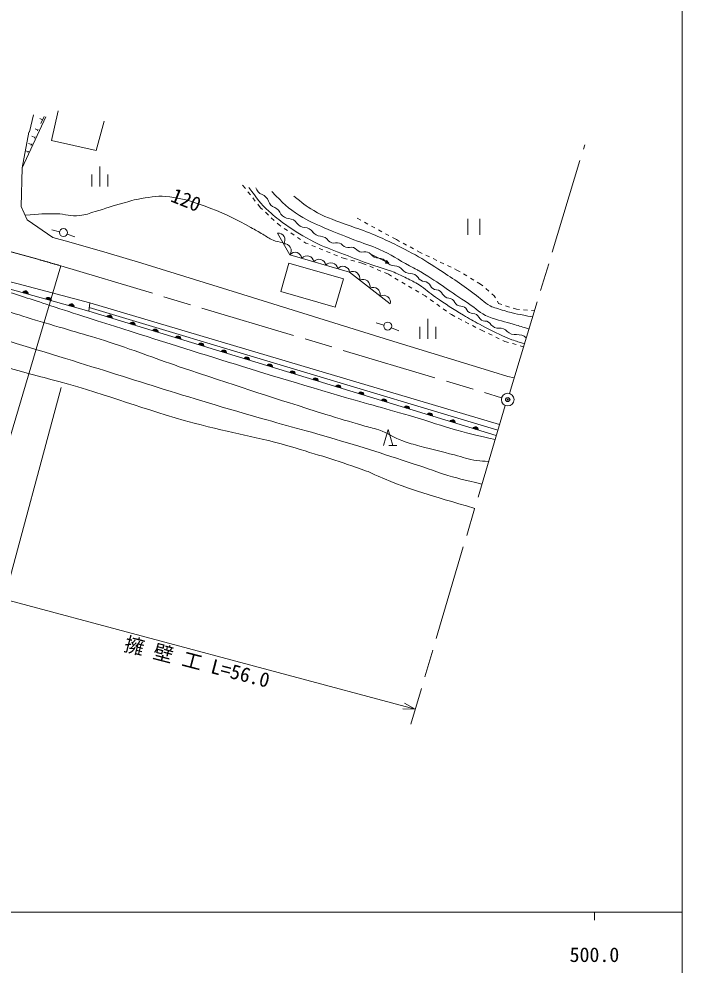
# Model space of a CAD drawing. Units: millimetres, scale not verified. Extents: x 40000 to 680000, y 20000 to 380000.
# Drawn here: x 495786 to 579000, y 198357 to 316996 of the extents above; entities that cross this region are included whole.
import ezdxf
from ezdxf.enums import TextEntityAlignment as Align

# ---------------------------------------------------------------- set-up
doc = ezdxf.new("R2010")
doc.units = ezdxf.units.MM
doc.header["$LTSCALE"] = 1000
doc.header["$PDMODE"] = 32
doc.header["$PDSIZE"] = 500
doc.linetypes.add('CHAIN', pattern=[18.5, 12, -1.5, 3.5, -1.5])
for name, color, linetype, lineweight in [('M-BGD', 7, 'Continuous', 13), ('M-BGD-EXST', 7, 'Continuous', 13), ('M-BMK', 2, 'CHAIN', 13), ('M-BMK-SRVR', 3, 'Continuous', 13), ('M-STR-HTXT', 7, 'Continuous', 13), ('M-TTL-BAND', 7, 'Continuous', 13)]:
    doc.layers.add(name, color=color, linetype=linetype, lineweight=lineweight)
doc.layers.add('M-OTRS', color=6, linetype='Continuous')
doc.styles.add('ＭＳ ゴシック', font='')
doc.styles.get('ＭＳ ゴシック').set_extended_font_data('MS Gothic')

msp = doc.modelspace()

# ---------------------------------------------------------------- linework, layer by layer
at = {"layer": 'M-BGD'}
for p, q in [((500704, 305464), (499884, 301740)), ((496185, 298326), (499171, 304709)), ((498759, 304323), (498395, 304489)), ((498966, 304778), (498552, 303868)), ((498179, 303049), (497815, 303215)), ((498221, 303140), (498138, 302958)), ((497351, 301229), (496987, 301394)), ((497765, 302139), (497401, 302305)), ((497806, 302230), (497723, 302048)), ((496936, 300319), (496572, 300484)), ((496978, 300410), (496895, 300228)), ((497392, 301320), (497309, 301138)), ((505953, 298486), (505953, 295986)), ((504953, 297486), (504953, 295986)), ((506953, 297486), (506953, 295986)), ((523858, 296163), (524210, 295718)), ((524520, 295326), (524831, 294934)), ((525141, 294542), (525451, 294150)), ((525762, 293758), (526114, 293313)), ((526114, 293313), (526353, 293089)), ((526719, 292748), (527085, 292408)), ((527451, 292067), (527817, 291726)), ((538710, 291749), (538218, 292019)), ((552118, 291943), (552118, 289943)), ((553618, 291943), (553618, 289943)), ((528182, 291385), (528422, 291162)), ((528422, 291162), (528652, 291006)), ((529066, 290726), (529480, 290446)), ((539587, 291268), (539149, 291509)), ((540464, 290788), (540026, 291028)), ((529894, 290165), (530308, 289885)), ((530722, 289605), (531136, 289324)), ((541341, 290307), (540903, 290548)), ((542218, 289827), (541780, 290067)), ((543149, 289317), (542657, 289587)), ((531550, 289044), (531779, 288888)), ((531779, 288888), (532065, 288774)), ((532529, 288587), (532993, 288401)), ((543542, 289107), (543149, 289317)), ((544424, 288635), (543983, 288871)), ((545305, 288163), (544865, 288399)), ((533457, 288215), (533921, 288029)), ((534385, 287842), (534849, 287656)), ((535313, 287470), (535777, 287283)), ((539940, 287489), (542184, 286386)), ((546139, 287717), (545746, 287927)), ((546406, 287589), (546139, 287717)), ((547307, 287156), (546857, 287372)), ((536241, 287097), (536527, 286982)), ((536527, 286982), (536955, 286872)), ((537439, 286747), (537923, 286623)), ((538407, 286498), (538835, 286388)), ((538835, 286388), (539347, 286170)), ((539807, 285974), (540267, 285778)), ((541764, 286383), (541930, 286720)), ((542184, 286386), (541764, 286383)), ((541930, 286720), (542184, 286386)), ((548209, 286723), (547758, 286940)), ((549111, 286291), (548660, 286507)), ((550012, 285858), (549561, 286074)), ((540726, 285582), (541186, 285385)), ((541646, 285189), (542158, 284971)), ((542158, 284971), (542522, 284757)), ((550729, 285513), (550463, 285641)), ((551147, 285268), (550729, 285513)), ((552009, 284761), (551578, 285015)), ((542953, 284503), (543384, 284250)), ((543815, 283996), (544246, 283743)), ((552871, 284255), (552440, 284508)), ((553720, 283756), (553302, 284001)), ((554004, 283511), (553720, 283756)), ((544677, 283489), (545108, 283236)), ((545539, 282982), (545970, 282729)), ((546401, 282475), (546765, 282261)), ((554762, 282858), (554383, 283185)), ((555425, 282287), (555140, 282532)), ((504558, 280349), (504681, 281407)), ((504681, 281407), (556109, 266153)), ((546765, 282261), (546984, 282105)), ((547391, 281815), (547798, 281525)), ((548206, 281234), (548613, 280944)), ((555577, 282019), (555425, 282287)), ((555975, 281317), (555823, 281585)), ((556378, 281184), (555975, 281317)), ((555691, 264746), (504558, 280349)), ((555899, 265445), (504613, 280823)), ((549020, 280654), (549427, 280364)), ((549834, 280074), (550053, 279918)), ((557328, 280871), (556853, 281028)), ((558205, 280582), (557803, 280715)), ((558591, 280551), (558205, 280582)), ((559588, 280472), (559089, 280511)), ((560472, 280401), (560086, 280432)), ((547092, 279388), (547092, 276888)), ((550053, 279918), (550468, 279702)), ((550911, 279471), (551355, 279241)), ((551798, 279010), (552242, 278779)), ((546092, 278388), (546092, 276888)), ((548092, 278388), (548092, 276888)), ((552686, 278549), (553129, 278318)), ((553573, 278087), (553987, 277872)), ((553987, 277872), (554251, 277748)), ((554703, 277535), (555156, 277322)), ((555608, 277110), (556061, 276897)), ((556513, 276684), (556777, 276560)), ((556777, 276560), (557219, 276434)), ((557700, 276296), (558181, 276159)), ((558662, 276022), (559104, 275895)), ((541520, 263493), (542120, 265493)), ((542120, 265493), (542720, 263493)), ((542220, 263493), (543220, 263493))]:
    msp.add_line(p, q, dxfattribs=at)
for points in [[(497596, 304972), (497115, 302842), (497051, 302778), (496185, 298326), (496082, 293491), (496842, 291804), (500051, 289604), (502054, 289060), (506855, 287653), (511211, 286373), (523228, 282632), (542272, 276715), (555244, 272750), (557151, 272142), (557917, 271981)], [(499884, 301740), (505488, 300507), (506477, 304189)], [(542389, 281258), (537283, 285248), (529797, 287433), (528232, 290144)], [(482057, 287135), (489278, 285350), (495682, 283765), (504681, 281407)], [(504558, 280349), (494412, 283210), (486506, 285148), (481850, 286203)]]:
    msp.add_lwpolyline(points, dxfattribs=at)
msp.add_lwpolyline([(528636, 282821), (535487, 280868), (536499, 284421), (529649, 286374)], close=True, dxfattribs=at)
for centre, radius, start, end in [((526801, 296262), 1371, 199.10758, 248.41515), ((525792, 293712), 1371, 19.10758, 68.41515), ((528383, 294610), 1371, 199.10758, 248.41515), ((527374, 292059), 1371, 19.10758, 68.41515), ((529767, 293307), 1357, 216.08715, 265.66108), ((529561, 290601), 1357, 36.08715, 85.66108), ((531754, 292200), 1357, 216.08715, 265.66108), ((531549, 289494), 1357, 36.08715, 85.66108), ((528309, 289285), 862, 324.84482, 95.16112), ((533742, 291092), 1357, 216.08715, 265.66108), ((533537, 288386), 1357, 36.08715, 85.66108), ((529092, 287930), 862, 324.84482, 95.16112), ((535319, 289806), 925, 222.14014, 282.41162), ((535716, 288000), 925, 42.14014, 102.41162), ((537088, 289241), 925, 222.14014, 282.41162), ((537485, 287434), 925, 42.14014, 102.41162), ((530445, 286871), 858, 8.39351, 139.05297), ((531942, 286434), 858, 8.39351, 139.05297), ((538857, 288675), 925, 222.14014, 282.41162), ((539254, 286869), 925, 42.14014, 102.41162), ((540942, 288284), 1278, 218.42901, 269.52446), ((533439, 285997), 858, 8.39351, 139.05297), ((534937, 285559), 858, 8.39351, 139.05297), ((536434, 285122), 858, 8.39351, 139.05297), ((540921, 285727), 1278, 38.42901, 89.52446), ((542924, 287317), 1278, 218.42901, 269.52446), ((542902, 284760), 1278, 38.42901, 89.52446), ((537671, 284429), 906, 348.62405, 115.36833), ((544905, 286349), 1278, 218.42901, 269.52446), ((544884, 283792), 1278, 38.42901, 89.52446), ((538948, 283431), 906, 348.62405, 115.36833), ((546717, 284985), 922, 205.58054, 265.9404), ((546587, 283145), 922, 25.58054, 85.9404), ((496583, 282542), 354, 353.04808, 155.45326), ((496583, 282542), 283, 355.27212, 153.22922), ((496583, 282542), 212, 359.01845, 149.4829), ((496583, 282542), 142, 6.73018, 141.77117), ((496583, 282542), 100, 17.04784, 131.4535), ((540224, 282434), 906, 348.62405, 115.36833), ((548250, 283941), 922, 205.58054, 265.9404), ((548120, 282102), 922, 25.58054, 85.9404), ((549783, 282898), 922, 205.58054, 265.9404), ((499471, 281728), 354, 353.04808, 155.45326), ((499471, 281728), 283, 355.27212, 153.22922), ((499471, 281728), 212, 359.01845, 149.4829), ((499471, 281728), 142, 6.73018, 141.77117), ((499471, 281728), 100, 17.04784, 131.4535), ((502358, 280913), 354, 353.04808, 155.45326), ((502358, 280913), 283, 355.27212, 153.22922), ((541501, 281436), 906, 348.62405, 115.36833), ((549653, 281058), 922, 25.58054, 85.9404), ((551248, 281842), 855, 206.80467, 269.56242), ((502358, 280913), 212, 359.01845, 149.4829), ((502358, 280913), 142, 6.73018, 141.77117), ((502358, 280913), 100, 17.04784, 131.4535), ((551234, 280133), 855, 26.80467, 89.56242), ((552760, 280904), 855, 206.80467, 269.56242), ((552747, 279194), 855, 26.80467, 89.56242), ((507154, 279500), 354, 351.82826, 154.23344), ((507154, 279500), 283, 354.0523, 152.0094), ((507154, 279500), 212, 357.79863, 148.26308), ((507154, 279500), 142, 5.51036, 140.55135), ((507154, 279500), 100, 15.82802, 130.23368), ((510023, 278625), 354, 351.82826, 154.23344), ((510023, 278625), 283, 354.0523, 152.0094), ((510023, 278625), 212, 357.79863, 148.26308), ((554273, 279965), 855, 206.80467, 269.56242), ((554260, 278256), 855, 26.80467, 89.56242), ((510023, 278625), 142, 5.51036, 140.55135), ((510023, 278625), 100, 15.82802, 130.23368), ((512893, 277749), 354, 351.82826, 154.23344), ((512893, 277749), 283, 354.0523, 152.0094), ((512893, 277749), 212, 357.79863, 148.26308), ((512893, 277749), 142, 5.51036, 140.55135), ((512893, 277749), 100, 15.82802, 130.23368), ((555958, 279469), 1250, 221.49891, 273.19063), ((556098, 276974), 1250, 41.49891, 93.19063), ((558116, 279074), 1670, 229.59826, 274.21112), ((515762, 276874), 354, 351.82826, 154.23344), ((515762, 276874), 283, 354.0523, 152.0094), ((515762, 276874), 212, 357.79863, 148.26308), ((515762, 276874), 142, 5.51036, 140.55135), ((515762, 276874), 100, 15.82802, 130.23368), ((558361, 275742), 1670, 49.59826, 94.21112), ((518631, 275998), 354, 351.82826, 154.23344), ((518631, 275998), 283, 354.0523, 152.0094), ((518631, 275998), 212, 357.79863, 148.26308), ((518631, 275998), 142, 5.51036, 140.55135), ((518631, 275998), 100, 15.82802, 130.23368), ((521501, 275123), 354, 351.82826, 154.23344), ((521501, 275123), 283, 354.0523, 152.0094), ((521501, 275123), 212, 357.79863, 148.26308), ((521501, 275123), 142, 5.51036, 140.55135), ((521501, 275123), 100, 15.82802, 130.23368), ((524370, 274247), 354, 351.82826, 154.23344), ((524370, 274247), 283, 354.0523, 152.0094), ((524370, 274247), 212, 357.79863, 148.26308), ((524370, 274247), 142, 5.51036, 140.55135), ((524370, 274247), 100, 15.82802, 130.23368), ((527240, 273371), 354, 351.82826, 154.23344), ((527240, 273371), 283, 354.0523, 152.0094), ((527240, 273371), 212, 357.79863, 148.26308), ((527240, 273371), 142, 5.51036, 140.55135), ((527240, 273371), 100, 15.82802, 130.23368), ((530109, 272496), 354, 351.82826, 154.23344), ((530109, 272496), 283, 354.0523, 152.0094), ((530109, 272496), 212, 357.79863, 148.26308), ((530109, 272496), 142, 5.51036, 140.55135), ((530109, 272496), 100, 15.82802, 130.23368), ((532978, 271620), 354, 351.82826, 154.23344), ((532978, 271620), 283, 354.0523, 152.0094), ((532978, 271620), 212, 357.79863, 148.26308), ((532978, 271620), 142, 5.51036, 140.55135), ((532978, 271620), 100, 15.82802, 130.23368), ((535848, 270745), 354, 351.82826, 154.23344), ((535848, 270745), 283, 354.0523, 152.0094), ((535848, 270745), 212, 357.79863, 148.26308), ((535848, 270745), 142, 5.51036, 140.55135), ((535848, 270745), 100, 15.82802, 130.23368), ((538717, 269869), 354, 351.82826, 154.23344), ((538717, 269869), 283, 354.0523, 152.0094), ((538717, 269869), 212, 357.79863, 148.26308), ((538717, 269869), 142, 5.51036, 140.55135), ((538717, 269869), 100, 15.82802, 130.23368), ((541587, 268994), 354, 351.82826, 154.23344), ((541587, 268994), 283, 354.0523, 152.0094), ((541587, 268994), 212, 357.79863, 148.26308), ((541587, 268994), 142, 5.51036, 140.55135), ((541587, 268994), 100, 15.82802, 130.23368), ((544456, 268118), 354, 351.82826, 154.23344), ((544456, 268118), 283, 354.0523, 152.0094), ((544456, 268118), 212, 357.79863, 148.26308), ((544456, 268118), 142, 5.51036, 140.55135), ((544456, 268118), 100, 15.82802, 130.23368), ((547325, 267242), 354, 351.82826, 154.23344), ((547325, 267242), 283, 354.0523, 152.0094), ((547325, 267242), 212, 357.79863, 148.26308), ((547325, 267242), 142, 5.51036, 140.55135), ((547325, 267242), 100, 15.82802, 130.23368), ((550195, 266367), 354, 351.82826, 154.23344), ((550195, 266367), 283, 354.0523, 152.0094), ((550195, 266367), 212, 357.79863, 148.26308), ((550195, 266367), 142, 5.51036, 140.55135), ((550195, 266367), 100, 15.82802, 130.23368), ((553064, 265491), 354, 351.82826, 154.23344), ((553064, 265491), 283, 354.0523, 152.0094), ((553064, 265491), 212, 357.79863, 148.26308), ((553064, 265491), 142, 5.51036, 140.55135), ((553064, 265491), 100, 15.82802, 130.23368)]:
    msp.add_arc(centre, radius, start, end, dxfattribs=at)
for points, knots in [([(524650, 295844), (525710, 294409), (526035, 293896), (527156, 292871), (527915, 292178), (528371, 291818), (529220, 291239), (530597, 290299), (531370, 289756), (532863, 289012), (534118, 288387), (534870, 288142), (536174, 287625), (537502, 287098), (538251, 286817), (539595, 286331), (540865, 285872), (541617, 285726), (542871, 285223), (543491, 284975), (543824, 284800), (544422, 284501), (545045, 284188), (545406, 284030), (545990, 283650), (546835, 283098), (547234, 282684), (548065, 282111), (549400, 281190), (550165, 280695), (551556, 279861), (552335, 279394), (552769, 279128), (553573, 278707), (554690, 278122), (555308, 277776), (556458, 277261), (556917, 277056), (557176, 276946), (557647, 276772), (558251, 276547), (558468, 276492), (559221, 276279)], [0, 0, 0, 0, 1, 1, 1, 2, 2, 2, 3, 3, 3, 4, 4, 4, 5, 5, 5, 6, 6, 6, 7, 7, 7, 8, 8, 8, 9, 9, 9, 10, 10, 10, 11, 11, 11, 12, 12, 12, 13, 13, 13, 14, 14, 14, 14]), ([(496587, 292370), (498416, 292533), (498969, 292605), (500498, 292560), (501635, 292526), (502270, 292219), (503401, 292333), (504181, 292411), (504589, 292623), (505342, 292840), (506715, 293235), (507466, 293517), (508839, 293906), (509719, 294156), (510209, 294326), (511113, 294466), (512506, 294681), (513317, 294875), (514715, 294693), (516788, 294424), (517901, 293956), (519865, 293242), (521912, 292498), (522972, 291859), (524901, 290846), (525497, 290533), (525812, 290323), (526396, 289989), (526895, 289705), (527140, 289474), (527675, 289265), (528147, 289079), (528354, 289036), (528931, 288932)], [0, 0, 0, 0, 1, 1, 1, 2, 2, 2, 3, 3, 3, 4, 4, 4, 5, 5, 5, 6, 6, 6, 7, 7, 7, 8, 8, 8, 9, 9, 9, 10, 10, 10, 11, 11, 11, 11]), ([(527526, 295350), (528979, 293863), (529475, 293283), (531000, 292330), (532142, 291617), (532857, 291345), (534089, 290803), (535528, 290171), (536361, 289880), (537826, 289311), (539070, 288828), (539796, 288631), (541020, 288099), (542564, 287428), (543317, 286826), (544801, 286031), (545183, 285827), (545406, 285730), (545786, 285521), (545873, 285472), (545921, 285443), (546008, 285393), (546095, 285343), (546145, 285318), (546231, 285266), (548622, 283812), (549866, 282848), (552204, 281311), (553192, 280662), (553640, 280099), (554734, 279654), (555951, 279160), (556698, 279072), (557952, 278683), (558665, 278461), (558891, 278391), (559776, 278109)], [0, 0, 0, 0, 1, 1, 1, 2, 2, 2, 3, 3, 3, 4, 4, 4, 5, 5, 5, 6, 6, 6, 7, 7, 7, 8, 8, 8, 9, 9, 9, 10, 10, 10, 11, 11, 11, 12, 12, 12, 12]), ([(530289, 294790), (531356, 293877), (531743, 293587), (532772, 292960), (534157, 292116), (535070, 291896), (536584, 291316), (537676, 290898), (538319, 290746), (539405, 290314), (541493, 289483), (542620, 288908), (544622, 287889), (545981, 287197), (546685, 286702), (547980, 285895), (549965, 284659), (551036, 283899), (552928, 282526), (553719, 281953), (554071, 281499), (554916, 281011), (555202, 280846), (555397, 280826), (555709, 280719), (556084, 280591), (556297, 280529), (556676, 280416), (558042, 280010), (558536, 279954), (560236, 279623)], [0, 0, 0, 0, 1, 1, 1, 2, 2, 2, 3, 3, 3, 4, 4, 4, 5, 5, 5, 6, 6, 6, 7, 7, 7, 8, 8, 8, 9, 9, 9, 10, 10, 10, 10]), ([(431861, 293383), (435778, 293186), (436824, 293127), (439998, 292862), (443567, 292564), (445553, 292259), (449114, 291883), (452059, 291571), (453718, 291468), (456657, 291102), (457919, 290944), (458620, 290808), (459874, 290593), (465976, 289551), (469408, 289014), (475448, 287662), (482459, 286092), (486359, 285074), (493265, 283095), (495781, 282373), (497163, 281879), (499655, 281080), (501534, 280478), (502575, 280106), (504456, 279514), (516780, 275629), (523663, 273381), (536058, 269728), (539716, 268650), (541798, 268157), (545452, 267063), (547512, 266446), (548640, 266008), (550715, 265441), (552589, 264929), (553224, 264781), (555547, 264259)], [0, 0, 0, 0, 1, 1, 1, 2, 2, 2, 3, 3, 3, 4, 4, 4, 5, 5, 5, 6, 6, 6, 7, 7, 7, 8, 8, 8, 9, 9, 9, 10, 10, 10, 11, 11, 11, 12, 12, 12, 12]), ([(554733, 261520), (554049, 261534), (553833, 261560), (553260, 261630), (552130, 261767), (551535, 262052), (550431, 262329), (548741, 262754), (547791, 262976), (546109, 263433), (545257, 263664), (544775, 263783), (543942, 264077), (542728, 264505), (542168, 265042), (540949, 265457), (540171, 265722), (539711, 265795), (538922, 266025), (537114, 266551), (536102, 266847), (534305, 267409), (527614, 269498), (523881, 270719), (517232, 272940), (513502, 274186), (511463, 275032), (507727, 276264), (504363, 277372), (502440, 277871), (499047, 278886), (495748, 279873), (493923, 280512), (490590, 281381), (488459, 281938), (487261, 282241), (485103, 282685), (480364, 283661), (477665, 283979), (472910, 284878), (467710, 285861), (464828, 286577), (459617, 287504), (456671, 288028), (455025, 288372), (452052, 288712), (448998, 289061), (447274, 289127), (444210, 289366), (441428, 289583), (439868, 289692), (437084, 289877), (434772, 290030), (433450, 289858), (431161, 290219), (430167, 290375), (429805, 290426), (428631, 290701)], [0, 0, 0, 0, 1, 1, 1, 2, 2, 2, 3, 3, 3, 4, 4, 4, 5, 5, 5, 6, 6, 6, 7, 7, 7, 8, 8, 8, 9, 9, 9, 10, 10, 10, 11, 11, 11, 12, 12, 12, 13, 13, 13, 14, 14, 14, 15, 15, 15, 16, 16, 16, 17, 17, 17, 18, 18, 18, 19, 19, 19, 19]), ([(289584, 283398), (292270, 284271), (293086, 284489), (295370, 285035), (298907, 285880), (300948, 286133), (304569, 286468), (310056, 286977), (313161, 286844), (318672, 286855), (321871, 286861), (323660, 286503), (326857, 286604), (330068, 286705), (331868, 286870), (335052, 287292), (338895, 287802), (341008, 288351), (344836, 288964), (347293, 289357), (348662, 289654), (351140, 289877), (354826, 290210), (356914, 289950), (360613, 290059), (364220, 290166), (366239, 290536), (369845, 290418), (372850, 290319), (374520, 289991), (377494, 289547), (381173, 288999), (383208, 288529), (386868, 287861), (392748, 286789), (396008, 285990), (401914, 285072), (404759, 284629), (406353, 284337), (409225, 284126), (411534, 283956), (412838, 284147), (415153, 284111), (417930, 284067), (419484, 283978), (422261, 283909), (426020, 283816), (428129, 283895), (431884, 283701), (434593, 283562), (436097, 283307), (438799, 283072), (441877, 282804), (443606, 282701), (446682, 282414), (449976, 282107), (451817, 281894), (455103, 281516), (456521, 281353), (457310, 281219), (458727, 281051), (462273, 280630), (464297, 280670), (467813, 280051), (473929, 278975), (477326, 278175), (483330, 276590), (488754, 275159), (491687, 273980), (497097, 272496), (498532, 272102), (499350, 271931), (500785, 271536), (507473, 269694), (511067, 268139), (517762, 266323), (522681, 264988), (525548, 264658), (530431, 263197), (533951, 262144), (535933, 261572), (539382, 260307), (539967, 260092), (540271, 259912), (540844, 259668), (545443, 257711), (547173, 257370), (552979, 255612)], [0, 0, 0, 0, 1, 1, 1, 2, 2, 2, 3, 3, 3, 4, 4, 4, 5, 5, 5, 6, 6, 6, 7, 7, 7, 8, 8, 8, 9, 9, 9, 10, 10, 10, 11, 11, 11, 12, 12, 12, 13, 13, 13, 14, 14, 14, 15, 15, 15, 16, 16, 16, 17, 17, 17, 18, 18, 18, 19, 19, 19, 20, 20, 20, 21, 21, 21, 22, 22, 22, 23, 23, 23, 24, 24, 24, 25, 25, 25, 26, 26, 26, 27, 27, 27, 28, 28, 28, 29, 29, 29, 29]), ([(424821, 287537), (429284, 287138), (430407, 287038), (433987, 286706), (437350, 286394), (439233, 286197), (442597, 285892), (447545, 285443), (450329, 285311), (455268, 284771), (456774, 284607), (457607, 284433), (459107, 284220), (461503, 283881), (462857, 283772), (465242, 283364), (470391, 282482), (473224, 281715), (478344, 280679), (481100, 280121), (482673, 279939), (485402, 279259), (490392, 278015), (493101, 277001), (498024, 275516), (508210, 272445), (513848, 270496), (524062, 267521), (528187, 266320), (530524, 265741), (534650, 264545), (539199, 263227), (541712, 262370), (546215, 260903), (547285, 260555), (547869, 260314), (548941, 259972), (550845, 259366), (551511, 259232), (553882, 258655)], [0, 0, 0, 0, 1, 1, 1, 2, 2, 2, 3, 3, 3, 4, 4, 4, 5, 5, 5, 6, 6, 6, 7, 7, 7, 8, 8, 8, 9, 9, 9, 10, 10, 10, 11, 11, 11, 12, 12, 12, 13, 13, 13, 13])]:
    msp.add_open_spline(points, degree=3, knots=knots, dxfattribs=at)
at = {"layer": 'M-BGD-EXST'}
for p, q in [((500891, 290319), (499920, 290560)), ((501845, 290026), (502784, 289680)), ((541583, 278610), (540617, 278870)), ((542525, 278282), (543443, 277887))]:
    msp.add_line(p, q, dxfattribs=at)
for centre in [(501376, 290198), (542066, 278480)]:
    msp.add_circle(centre, 500, dxfattribs=at)
at = {"layer": 'M-BMK'}
for p, q in [((557327, 270038), (566782, 301190)), ((501033, 286031), (556356, 269496)), ((556814, 268526), (544943, 228552))]:
    msp.add_line(p, q, dxfattribs=at)
msp.add_arc((418891, 8049), 289864, 73.53783, 81.59144, dxfattribs=at)
at = {"layer": 'M-BMK-SRVR'}
msp.add_line((501033, 286031), (492169, 256128), dxfattribs=at)
msp.add_circle((557122, 269264), 800, dxfattribs=at)
at = {"layer": 'M-OTRS'}
msp.add_point((557122, 269264), dxfattribs=at)
at = {"layer": 'M-STR-HTXT'}
for p, q in [((501075, 270773), (493683, 243274)), ((493943, 244240), (545510, 230460)), ((545510, 230460), (543964, 230485)), ((545510, 230460), (544158, 231209))]:
    msp.add_line(p, q, dxfattribs=at)
at = {"layer": 'M-TTL-BAND'}
for p, q in [((579000, 20000), (579000, 370000)), ((40000, 205000), (579000, 205000)), ((568000, 205000), (568000, 204000))]:
    msp.add_line(p, q, dxfattribs=at)

# ---------------------------------------------------------------- texts
at = {"layer": 'M-BGD', "style": 'ＭＳ ゴシック'}
msp.add_text('120', height=1833, rotation=338.199, dxfattribs=at).set_placement((514490, 293640), align=Align.BOTTOM_LEFT)
at = {"layer": 'M-STR-HTXT', "style": 'ＭＳ ゴシック'}
msp.add_text('擁 壁 工 L=56.0', height=1833, rotation=345.436, dxfattribs=at).set_placement((517774, 234939), align=Align.BOTTOM_CENTER)
at = {"layer": 'M-TTL-BAND', "style": 'ＭＳ ゴシック'}
msp.add_text('500.0', height=1833, dxfattribs=at).set_placement((568000, 198195), align=Align.BOTTOM_CENTER)

doc.saveas('drawing.dxf')
